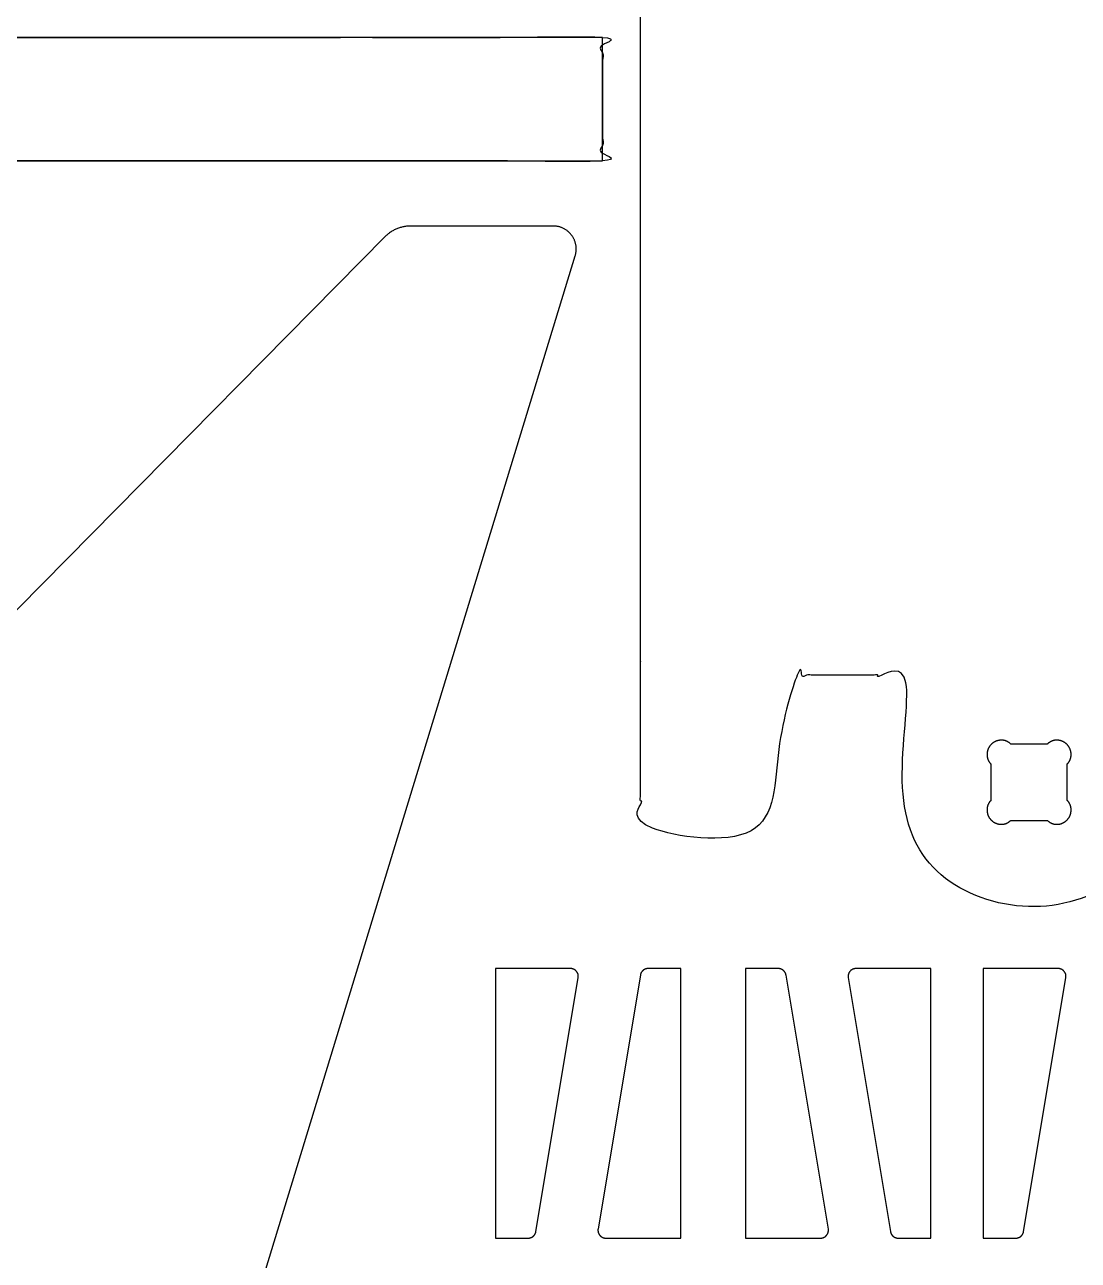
# Model space of a CAD drawing. Header units: millimetres. Extents: x 0 to 2438, y 0 to 1220.
# Drawn here: x 1536 to 1826.1, y 270.3 to 610.4 of the extents above; entities that cross this region are included whole.
import ezdxf

# ---------------------------------------------------------------- set-up
doc = ezdxf.new("R2010")
doc.units = ezdxf.units.MM
doc.header["$MEASUREMENT"] = 0
doc.layers.add('Profile - inside', color=30, linetype='Continuous')
doc.layers.add('Profile - outside', color=7, linetype='Continuous')

msp = doc.modelspace()

# ---------------------------------------------------------------- linework, layer by layer
at = {"layer": 'Profile - inside'}
msp.add_lwpolyline([(1817.56, 412.36), (1807.47, 412.36), (1807.42, 412.41), (1807.37, 412.46), (1807.31, 412.52), (1807.26, 412.57), (1807.2, 412.61), (1807.14, 412.66), (1807.08, 412.71), (1807.02, 412.76), (1806.96, 412.8), (1806.9, 412.84), (1806.83, 412.89), (1806.77, 412.93), (1806.7, 412.97), (1806.63, 413.01), (1806.56, 413.04), (1806.49, 413.08), (1806.42, 413.11), (1806.35, 413.14), (1806.28, 413.18), (1806.2, 413.2), (1806.13, 413.23), (1806.06, 413.26), (1805.98, 413.28), (1805.9, 413.31), (1805.83, 413.33), (1805.75, 413.35), (1805.67, 413.36), (1805.59, 413.38), (1805.51, 413.4), (1805.44, 413.41), (1805.36, 413.42), (1805.28, 413.43), (1805.2, 413.44), (1805.12, 413.44), (1805.04, 413.45), (1804.96, 413.45), (1804.88, 413.45), (1804.8, 413.45), (1804.72, 413.44), (1804.64, 413.44), (1804.56, 413.43), (1804.48, 413.43), (1804.4, 413.42), (1804.33, 413.41), (1804.25, 413.39), (1804.17, 413.38), (1804.09, 413.36), (1804.02, 413.35), (1803.94, 413.33), (1803.87, 413.31), (1803.79, 413.29), (1803.72, 413.27), (1803.65, 413.24), (1803.58, 413.22), (1803.51, 413.19), (1803.44, 413.16), (1803.37, 413.14), (1803.3, 413.11), (1803.23, 413.08), (1803.16, 413.04), (1803.1, 413.01), (1803.03, 412.98), (1802.91, 412.91), (1802.83, 412.86), (1802.76, 412.82), (1802.69, 412.77), (1802.61, 412.72), (1802.54, 412.67), (1802.47, 412.61), (1802.39, 412.55), (1802.32, 412.49), (1802.25, 412.43), (1802.18, 412.37), (1802.12, 412.3), (1802.05, 412.24), (1801.98, 412.17), (1801.92, 412.1), (1801.86, 412.02), (1801.79, 411.95), (1801.73, 411.87), (1801.68, 411.79), (1801.62, 411.71), (1801.57, 411.63), (1801.51, 411.54), (1801.46, 411.46), (1801.41, 411.37), (1801.37, 411.28), (1801.32, 411.19), (1801.28, 411.1), (1801.24, 411), (1801.2, 410.91), (1801.17, 410.81), (1801.14, 410.72), (1801.11, 410.62), (1801.08, 410.52), (1801.05, 410.43), (1801.03, 410.33), (1801.01, 410.23), (1800.99, 410.13), (1800.98, 410.03), (1800.97, 409.93), (1800.96, 409.82), (1800.95, 409.72), (1800.95, 409.62), (1800.94, 409.52), (1800.94, 409.42), (1800.95, 409.32), (1800.95, 409.23), (1800.96, 409.13), (1800.97, 409.03), (1800.99, 408.93), (1801, 408.84), (1801.02, 408.74), (1801.04, 408.65), (1801.06, 408.55), (1801.08, 408.46), (1801.11, 408.37), (1801.14, 408.28), (1801.17, 408.19), (1801.2, 408.11), (1801.23, 408.02), (1801.27, 407.94), (1801.31, 407.86), (1801.35, 407.78), (1801.39, 407.7), (1801.43, 407.62), (1801.47, 407.54), (1801.5, 407.49), (1801.53, 407.44), (1801.56, 407.39), (1801.6, 407.34), (1801.63, 407.3), (1801.66, 407.25), (1801.69, 407.21), (1801.73, 407.17), (1801.76, 407.13), (1801.8, 407.09), (1801.83, 407.06), (1801.87, 407.02), (1801.89, 407.01), (1801.9, 406.99), (1801.92, 406.98), (1801.94, 406.96), (1801.96, 406.95), (1801.98, 406.93), (1802, 406.92), (1802.02, 406.91), (1802.02, 396.81), (1802, 396.8), (1801.98, 396.78), (1801.96, 396.77), (1801.94, 396.76), (1801.92, 396.74), (1801.9, 396.73), (1801.89, 396.71), (1801.87, 396.69), (1801.83, 396.66), (1801.8, 396.62), (1801.76, 396.59), (1801.73, 396.55), (1801.69, 396.51), (1801.66, 396.46), (1801.63, 396.42), (1801.6, 396.37), (1801.56, 396.33), (1801.53, 396.28), (1801.5, 396.23), (1801.47, 396.17), (1801.43, 396.1), (1801.39, 396.02), (1801.35, 395.94), (1801.31, 395.86), (1801.27, 395.78), (1801.23, 395.7), (1801.2, 395.61), (1801.17, 395.52), (1801.14, 395.43), (1801.11, 395.35), (1801.08, 395.25), (1801.06, 395.16), (1801.04, 395.07), (1801.02, 394.98), (1801, 394.88), (1800.99, 394.78), (1800.97, 394.69), (1800.96, 394.59), (1800.95, 394.49), (1800.95, 394.39), (1800.94, 394.29), (1800.94, 394.19), (1800.95, 394.09), (1800.95, 393.99), (1800.96, 393.89), (1800.97, 393.79), (1800.98, 393.69), (1800.99, 393.59), (1801.01, 393.49), (1801.03, 393.39), (1801.05, 393.29), (1801.08, 393.19), (1801.11, 393.1), (1801.14, 393), (1801.17, 392.9), (1801.2, 392.81), (1801.24, 392.71), (1801.28, 392.62), (1801.32, 392.53), (1801.37, 392.44), (1801.41, 392.35), (1801.46, 392.26), (1801.51, 392.17), (1801.57, 392.09), (1801.62, 392.01), (1801.68, 391.93), (1801.73, 391.85), (1801.79, 391.77), (1801.86, 391.69), (1801.92, 391.62), (1801.98, 391.55), (1802.05, 391.48), (1802.12, 391.41), (1802.18, 391.35), (1802.25, 391.28), (1802.32, 391.22), (1802.39, 391.16), (1802.47, 391.11), (1802.54, 391.05), (1802.61, 391), (1802.69, 390.95), (1802.76, 390.9), (1802.83, 390.85), (1802.91, 390.81), (1803.03, 390.74), (1803.1, 390.7), (1803.16, 390.67), (1803.23, 390.64), (1803.3, 390.61), (1803.37, 390.58), (1803.44, 390.55), (1803.51, 390.53), (1803.58, 390.5), (1803.65, 390.47), (1803.72, 390.45), (1803.79, 390.43), (1803.87, 390.41), (1803.94, 390.39), (1804.02, 390.37), (1804.09, 390.35), (1804.17, 390.34), (1804.25, 390.32), (1804.33, 390.31), (1804.4, 390.3), (1804.48, 390.29), (1804.56, 390.28), (1804.64, 390.28), (1804.72, 390.27), (1804.8, 390.27), (1804.88, 390.27), (1804.96, 390.27), (1805.04, 390.27), (1805.12, 390.28), (1805.2, 390.28), (1805.28, 390.29), (1805.36, 390.3), (1805.44, 390.31), (1805.51, 390.32), (1805.59, 390.34), (1805.67, 390.35), (1805.75, 390.37), (1805.83, 390.39), (1805.9, 390.41), (1805.98, 390.43), (1806.06, 390.46), (1806.13, 390.48), (1806.2, 390.51), (1806.28, 390.54), (1806.35, 390.57), (1806.42, 390.61), (1806.49, 390.64), (1806.56, 390.67), (1806.63, 390.71), (1806.7, 390.75), (1806.77, 390.79), (1806.83, 390.83), (1806.9, 390.87), (1806.96, 390.92), (1807.02, 390.96), (1807.08, 391.01), (1807.14, 391.05), (1807.2, 391.1), (1807.26, 391.15), (1807.31, 391.2), (1807.37, 391.25), (1807.42, 391.3), (1807.47, 391.36), (1817.56, 391.36), (1817.61, 391.3), (1817.66, 391.25), (1817.72, 391.2), (1817.77, 391.15), (1817.83, 391.1), (1817.89, 391.05), (1817.95, 391.01), (1818.01, 390.96), (1818.07, 390.92), (1818.13, 390.87), (1818.2, 390.83), (1818.26, 390.79), (1818.33, 390.75), (1818.4, 390.71), (1818.47, 390.67), (1818.54, 390.64), (1818.61, 390.61), (1818.68, 390.57), (1818.75, 390.54), (1818.82, 390.51), (1818.9, 390.48), (1818.97, 390.46), (1819.05, 390.43), (1819.13, 390.41), (1819.2, 390.39), (1819.28, 390.37), (1819.36, 390.35), (1819.44, 390.34), (1819.51, 390.32), (1819.59, 390.31), (1819.67, 390.3), (1819.75, 390.29), (1819.83, 390.28), (1819.91, 390.28), (1819.99, 390.27), (1820.07, 390.27), (1820.15, 390.27), (1820.23, 390.27), (1820.31, 390.27), (1820.39, 390.28), (1820.47, 390.28), (1820.55, 390.29), (1820.63, 390.3), (1820.7, 390.31), (1820.78, 390.32), (1820.86, 390.34), (1820.94, 390.35), (1821.01, 390.37), (1821.09, 390.39), (1821.16, 390.41), (1821.24, 390.43), (1821.31, 390.45), (1821.38, 390.47), (1821.45, 390.5), (1821.52, 390.53), (1821.59, 390.55), (1821.66, 390.58), (1821.73, 390.61), (1821.8, 390.64), (1821.86, 390.67), (1821.93, 390.7), (1821.99, 390.74), (1822.12, 390.81), (1822.2, 390.85), (1822.27, 390.9), (1822.34, 390.95), (1822.42, 391), (1822.49, 391.05), (1822.56, 391.11), (1822.64, 391.16), (1822.71, 391.22), (1822.78, 391.28), (1822.85, 391.35), (1822.91, 391.41), (1822.98, 391.48), (1823.05, 391.55), (1823.11, 391.62), (1823.17, 391.69), (1823.23, 391.77), (1823.29, 391.85), (1823.35, 391.93), (1823.41, 392.01), (1823.46, 392.09), (1823.52, 392.17), (1823.57, 392.26), (1823.62, 392.35), (1823.66, 392.44), (1823.71, 392.53), (1823.75, 392.62), (1823.79, 392.71), (1823.83, 392.81), (1823.86, 392.9), (1823.89, 393), (1823.92, 393.1), (1823.95, 393.19), (1823.98, 393.29), (1824, 393.39), (1824.02, 393.49), (1824.04, 393.59), (1824.05, 393.69), (1824.06, 393.79), (1824.07, 393.89), (1824.08, 393.99), (1824.08, 394.09), (1824.09, 394.19), (1824.08, 394.29), (1824.08, 394.39), (1824.08, 394.49), (1824.07, 394.59), (1824.06, 394.69), (1824.04, 394.78), (1824.03, 394.88), (1824.01, 394.98), (1823.99, 395.07), (1823.97, 395.16), (1823.94, 395.25), (1823.92, 395.35), (1823.89, 395.43), (1823.86, 395.52), (1823.83, 395.61), (1823.79, 395.7), (1823.76, 395.78), (1823.72, 395.86), (1823.68, 395.94), (1823.64, 396.02), (1823.6, 396.1), (1823.56, 396.17), (1823.53, 396.23), (1823.5, 396.28), (1823.47, 396.33), (1823.43, 396.37), (1823.4, 396.42), (1823.37, 396.46), (1823.34, 396.51), (1823.3, 396.55), (1823.27, 396.59), (1823.23, 396.62), (1823.2, 396.66), (1823.16, 396.69), (1823.14, 396.71), (1823.12, 396.73), (1823.11, 396.74), (1823.09, 396.76), (1823.07, 396.77), (1823.05, 396.78), (1823.03, 396.8), (1823.01, 396.81), (1823.01, 406.91), (1823.03, 406.92), (1823.05, 406.93), (1823.07, 406.95), (1823.09, 406.96), (1823.11, 406.98), (1823.12, 406.99), (1823.14, 407.01), (1823.16, 407.02), (1823.2, 407.06), (1823.23, 407.09), (1823.27, 407.13), (1823.3, 407.17), (1823.34, 407.21), (1823.37, 407.25), (1823.4, 407.3), (1823.43, 407.34), (1823.47, 407.39), (1823.5, 407.44), (1823.53, 407.49), (1823.56, 407.54), (1823.6, 407.62), (1823.64, 407.7), (1823.68, 407.78), (1823.72, 407.86), (1823.76, 407.94), (1823.79, 408.02), (1823.83, 408.11), (1823.86, 408.19), (1823.89, 408.28), (1823.92, 408.37), (1823.94, 408.46), (1823.97, 408.55), (1823.99, 408.65), (1824.01, 408.74), (1824.03, 408.84), (1824.04, 408.93), (1824.06, 409.03), (1824.07, 409.13), (1824.08, 409.23), (1824.08, 409.32), (1824.08, 409.42), (1824.09, 409.52), (1824.08, 409.62), (1824.08, 409.72), (1824.07, 409.82), (1824.06, 409.93), (1824.05, 410.03), (1824.04, 410.13), (1824.02, 410.23), (1824, 410.33), (1823.98, 410.43), (1823.95, 410.52), (1823.92, 410.62), (1823.89, 410.72), (1823.86, 410.81), (1823.83, 410.91), (1823.79, 411), (1823.75, 411.1), (1823.71, 411.19), (1823.66, 411.28), (1823.62, 411.37), (1823.57, 411.46), (1823.52, 411.54), (1823.46, 411.63), (1823.41, 411.71), (1823.35, 411.79), (1823.29, 411.87), (1823.23, 411.95), (1823.17, 412.02), (1823.11, 412.1), (1823.05, 412.17), (1822.98, 412.24), (1822.91, 412.3), (1822.85, 412.37), (1822.78, 412.43), (1822.71, 412.49), (1822.64, 412.55), (1822.56, 412.61), (1822.49, 412.67), (1822.42, 412.72), (1822.34, 412.77), (1822.27, 412.82), (1822.2, 412.86), (1822.12, 412.91), (1821.99, 412.98), (1821.93, 413.01), (1821.86, 413.04), (1821.8, 413.08), (1821.73, 413.11), (1821.66, 413.14), (1821.59, 413.16), (1821.52, 413.19), (1821.45, 413.22), (1821.38, 413.24), (1821.31, 413.27), (1821.24, 413.29), (1821.16, 413.31), (1821.09, 413.33), (1821.01, 413.35), (1820.94, 413.36), (1820.86, 413.38), (1820.78, 413.39), (1820.7, 413.41), (1820.63, 413.42), (1820.55, 413.43), (1820.47, 413.43), (1820.39, 413.44), (1820.31, 413.44), (1820.23, 413.45), (1820.15, 413.45), (1820.07, 413.45), (1819.99, 413.45), (1819.91, 413.44), (1819.83, 413.44), (1819.75, 413.43), (1819.67, 413.42), (1819.59, 413.41), (1819.51, 413.4), (1819.44, 413.38), (1819.36, 413.36), (1819.28, 413.35), (1819.2, 413.33), (1819.13, 413.31), (1819.05, 413.28), (1818.97, 413.26), (1818.9, 413.23), (1818.82, 413.2), (1818.75, 413.18), (1818.68, 413.14), (1818.61, 413.11), (1818.54, 413.08), (1818.47, 413.04), (1818.4, 413.01), (1818.33, 412.97), (1818.26, 412.93), (1818.2, 412.89), (1818.13, 412.84), (1818.07, 412.8), (1818.01, 412.76), (1817.95, 412.71), (1817.89, 412.66), (1817.83, 412.61), (1817.77, 412.57), (1817.72, 412.52), (1817.66, 412.46), (1817.61, 412.41), (1817.56, 412.36)], dxfattribs=at)
at = {"layer": 'Profile - outside'}
for points in [[(1243.84, 572.9), (1695.09, 572.9), (1695.09, 606.9), (1243.84, 606.9), (1243.84, 572.9)], [(1529.52, 29.13), (1687.58, 546.77), (1687.63, 546.94), (1687.67, 547.11), (1687.71, 547.29), (1687.75, 547.47), (1687.78, 547.65), (1687.8, 547.83), (1687.82, 548.02), (1687.84, 548.2), (1687.85, 548.39), (1687.85, 548.57), (1687.85, 548.76), (1687.84, 548.95), (1687.83, 549.14), (1687.81, 549.32), (1687.79, 549.51), (1687.76, 549.7), (1687.73, 549.88), (1687.69, 550.07), (1687.64, 550.25), (1687.59, 550.43), (1687.53, 550.61), (1687.47, 550.79), (1687.41, 550.96), (1687.33, 551.13), (1687.26, 551.3), (1687.18, 551.47), (1687.09, 551.63), (1687, 551.79), (1686.91, 551.95), (1686.81, 552.1), (1686.71, 552.25), (1686.61, 552.4), (1686.5, 552.54), (1686.38, 552.68), (1686.27, 552.82), (1686.14, 552.95), (1686.02, 553.09), (1685.89, 553.21), (1685.75, 553.34), (1685.61, 553.46), (1685.47, 553.58), (1685.32, 553.7), (1685.17, 553.81), (1685.01, 553.91), (1684.85, 554.01), (1684.69, 554.11), (1684.53, 554.2), (1684.36, 554.29), (1684.19, 554.37), (1684.02, 554.45), (1683.84, 554.52), (1683.67, 554.59), (1683.49, 554.65), (1683.31, 554.71), (1683.13, 554.76), (1682.95, 554.8), (1682.77, 554.84), (1682.59, 554.88), (1682.41, 554.91), (1682.22, 554.93), (1682.04, 554.95), (1681.86, 554.96), (1681.68, 554.97), (1642.32, 554.97), (1642.08, 554.97), (1641.84, 554.96), (1641.59, 554.94), (1641.35, 554.92), (1641.1, 554.9), (1640.86, 554.86), (1640.61, 554.82), (1640.37, 554.78), (1640.13, 554.73), (1639.88, 554.67), (1639.64, 554.6), (1639.4, 554.53), (1639.16, 554.46), (1638.92, 554.38), (1638.69, 554.29), (1638.46, 554.19), (1638.23, 554.09), (1638, 553.99), (1637.77, 553.88), (1637.55, 553.76), (1637.33, 553.64), (1637.12, 553.51), (1636.9, 553.38), (1636.7, 553.24), (1636.49, 553.1), (1636.29, 552.95), (1636.1, 552.8), (1635.91, 552.65), (1635.72, 552.49), (1635.54, 552.32), (1635.36, 552.16), (1372.39, 285.73)], [(1665.61, 350.56), (1665.61, 276.36), (1674.66, 276.36), (1674.71, 276.37), (1674.75, 276.37), (1674.8, 276.37), (1674.84, 276.38), (1674.89, 276.38), (1674.93, 276.39), (1674.98, 276.39), (1675.02, 276.4), (1675.07, 276.41), (1675.11, 276.42), (1675.16, 276.43), (1675.21, 276.44), (1675.25, 276.46), (1675.3, 276.47), (1675.34, 276.49), (1675.39, 276.5), (1675.43, 276.52), (1675.48, 276.54), (1675.52, 276.56), (1675.57, 276.58), (1675.61, 276.6), (1675.66, 276.63), (1675.7, 276.65), (1675.74, 276.68), (1675.78, 276.7), (1675.82, 276.73), (1675.87, 276.76), (1675.91, 276.79), (1675.95, 276.82), (1675.99, 276.85), (1676.02, 276.88), (1676.06, 276.91), (1676.1, 276.95), (1676.13, 276.98), (1676.17, 277.01), (1676.2, 277.05), (1676.24, 277.09), (1676.27, 277.12), (1676.3, 277.16), (1676.33, 277.2), (1676.36, 277.24), (1676.39, 277.28), (1676.42, 277.32), (1676.45, 277.36), (1676.47, 277.4), (1676.5, 277.44), (1676.52, 277.49), (1676.54, 277.53), (1676.57, 277.57), (1676.59, 277.61), (1676.61, 277.66), (1676.62, 277.7), (1676.64, 277.74), (1676.66, 277.79), (1676.67, 277.83), (1676.69, 277.88), (1676.7, 277.92), (1676.72, 277.96), (1676.73, 278.01), (1676.74, 278.05), (1676.75, 278.09), (1676.76, 278.14), (1688.4, 348.03), (1688.41, 348.09), (1688.42, 348.14), (1688.43, 348.2), (1688.43, 348.26), (1688.43, 348.32), (1688.43, 348.38), (1688.43, 348.44), (1688.43, 348.5), (1688.43, 348.55), (1688.42, 348.61), (1688.42, 348.67), (1688.41, 348.73), (1688.4, 348.79), (1688.38, 348.85), (1688.37, 348.91), (1688.36, 348.97), (1688.34, 349.02), (1688.32, 349.08), (1688.3, 349.14), (1688.28, 349.19), (1688.26, 349.25), (1688.23, 349.3), (1688.21, 349.36), (1688.18, 349.41), (1688.15, 349.46), (1688.12, 349.51), (1688.09, 349.56), (1688.06, 349.61), (1688.03, 349.66), (1687.99, 349.7), (1687.96, 349.75), (1687.92, 349.79), (1687.88, 349.84), (1687.84, 349.88), (1687.8, 349.92), (1687.76, 349.96), (1687.72, 350), (1687.67, 350.04), (1687.63, 350.08), (1687.58, 350.12), (1687.53, 350.15), (1687.49, 350.18), (1687.44, 350.22), (1687.39, 350.25), (1687.33, 350.28), (1687.28, 350.31), (1687.23, 350.34), (1687.17, 350.36), (1687.12, 350.39), (1687.06, 350.41), (1687.01, 350.43), (1686.95, 350.45), (1686.89, 350.47), (1686.84, 350.49), (1686.78, 350.5), (1686.72, 350.51), (1686.66, 350.53), (1686.61, 350.54), (1686.55, 350.54), (1686.49, 350.55), (1686.43, 350.56), (1686.37, 350.56), (1686.32, 350.56), (1665.61, 350.56)], [(1716.65, 276.36), (1716.65, 350.56), (1707.6, 350.56), (1707.55, 350.56), (1707.51, 350.56), (1707.47, 350.56), (1707.42, 350.55), (1707.37, 350.55), (1707.33, 350.54), (1707.28, 350.53), (1707.24, 350.53), (1707.19, 350.52), (1707.15, 350.51), (1707.1, 350.49), (1707.05, 350.48), (1707.01, 350.47), (1706.96, 350.45), (1706.92, 350.44), (1706.87, 350.42), (1706.83, 350.4), (1706.78, 350.39), (1706.74, 350.37), (1706.69, 350.35), (1706.65, 350.32), (1706.61, 350.3), (1706.56, 350.28), (1706.52, 350.25), (1706.48, 350.22), (1706.44, 350.2), (1706.4, 350.17), (1706.35, 350.14), (1706.32, 350.11), (1706.28, 350.08), (1706.24, 350.05), (1706.2, 350.02), (1706.16, 349.98), (1706.13, 349.95), (1706.09, 349.91), (1706.06, 349.88), (1706.02, 349.84), (1705.99, 349.8), (1705.96, 349.76), (1705.93, 349.73), (1705.9, 349.69), (1705.87, 349.65), (1705.84, 349.61), (1705.81, 349.57), (1705.79, 349.53), (1705.76, 349.48), (1705.74, 349.44), (1705.72, 349.4), (1705.7, 349.36), (1705.67, 349.31), (1705.66, 349.27), (1705.64, 349.23), (1705.62, 349.18), (1705.6, 349.14), (1705.59, 349.1), (1705.57, 349.05), (1705.56, 349.01), (1705.55, 348.96), (1705.53, 348.92), (1705.52, 348.88), (1705.51, 348.83), (1705.51, 348.79), (1693.86, 278.9), (1693.85, 278.84), (1693.84, 278.78), (1693.83, 278.72), (1693.83, 278.67), (1693.83, 278.61), (1693.83, 278.55), (1693.83, 278.49), (1693.83, 278.43), (1693.83, 278.37), (1693.84, 278.31), (1693.85, 278.25), (1693.85, 278.19), (1693.86, 278.14), (1693.88, 278.08), (1693.89, 278.02), (1693.9, 277.96), (1693.92, 277.9), (1693.94, 277.85), (1693.96, 277.79), (1693.98, 277.73), (1694, 277.68), (1694.03, 277.62), (1694.05, 277.57), (1694.08, 277.52), (1694.11, 277.47), (1694.14, 277.42), (1694.17, 277.37), (1694.2, 277.32), (1694.24, 277.27), (1694.27, 277.22), (1694.31, 277.18), (1694.34, 277.13), (1694.38, 277.09), (1694.42, 277.05), (1694.46, 277.01), (1694.5, 276.96), (1694.54, 276.92), (1694.59, 276.89), (1694.63, 276.85), (1694.68, 276.81), (1694.73, 276.78), (1694.78, 276.74), (1694.83, 276.71), (1694.88, 276.68), (1694.93, 276.65), (1694.98, 276.62), (1695.03, 276.59), (1695.09, 276.57), (1695.14, 276.54), (1695.2, 276.52), (1695.25, 276.5), (1695.31, 276.48), (1695.37, 276.46), (1695.42, 276.44), (1695.48, 276.43), (1695.54, 276.41), (1695.6, 276.4), (1695.65, 276.39), (1695.71, 276.38), (1695.77, 276.38), (1695.83, 276.37), (1695.89, 276.37), (1695.94, 276.36), (1716.65, 276.36)], [(1734.46, 276.36), (1755.17, 276.36), (1755.23, 276.37), (1755.28, 276.37), (1755.34, 276.38), (1755.4, 276.38), (1755.46, 276.39), (1755.52, 276.4), (1755.57, 276.41), (1755.63, 276.43), (1755.69, 276.44), (1755.75, 276.46), (1755.8, 276.48), (1755.86, 276.5), (1755.92, 276.52), (1755.97, 276.54), (1756.03, 276.57), (1756.08, 276.59), (1756.13, 276.62), (1756.19, 276.65), (1756.24, 276.68), (1756.29, 276.71), (1756.34, 276.74), (1756.39, 276.78), (1756.43, 276.81), (1756.48, 276.85), (1756.53, 276.89), (1756.57, 276.92), (1756.61, 276.96), (1756.65, 277.01), (1756.69, 277.05), (1756.73, 277.09), (1756.77, 277.13), (1756.81, 277.18), (1756.84, 277.22), (1756.88, 277.27), (1756.91, 277.32), (1756.94, 277.37), (1756.97, 277.42), (1757, 277.47), (1757.03, 277.52), (1757.06, 277.57), (1757.09, 277.62), (1757.11, 277.68), (1757.13, 277.73), (1757.15, 277.79), (1757.17, 277.85), (1757.19, 277.9), (1757.21, 277.96), (1757.22, 278.02), (1757.24, 278.08), (1757.25, 278.14), (1757.26, 278.19), (1757.27, 278.25), (1757.28, 278.31), (1757.28, 278.37), (1757.28, 278.43), (1757.29, 278.49), (1757.29, 278.55), (1757.29, 278.61), (1757.28, 278.67), (1757.28, 278.72), (1757.27, 278.78), (1757.27, 278.84), (1745.62, 348.75), (1745.61, 348.79), (1745.6, 348.83), (1745.59, 348.88), (1745.58, 348.92), (1745.57, 348.96), (1745.55, 349.01), (1745.54, 349.05), (1745.53, 349.1), (1745.51, 349.14), (1745.49, 349.18), (1745.48, 349.23), (1745.46, 349.27), (1745.44, 349.31), (1745.42, 349.36), (1745.4, 349.4), (1745.37, 349.44), (1745.35, 349.48), (1745.32, 349.53), (1745.3, 349.57), (1745.27, 349.61), (1745.24, 349.65), (1745.21, 349.69), (1745.19, 349.73), (1745.15, 349.76), (1745.12, 349.8), (1745.09, 349.84), (1745.06, 349.88), (1745.02, 349.91), (1744.99, 349.95), (1744.95, 349.98), (1744.91, 350.02), (1744.88, 350.05), (1744.84, 350.08), (1744.8, 350.11), (1744.76, 350.14), (1744.72, 350.17), (1744.68, 350.2), (1744.64, 350.22), (1744.59, 350.25), (1744.55, 350.28), (1744.51, 350.3), (1744.46, 350.32), (1744.42, 350.35), (1744.38, 350.37), (1744.33, 350.39), (1744.29, 350.4), (1744.24, 350.42), (1744.2, 350.44), (1744.15, 350.45), (1744.1, 350.47), (1744.06, 350.48), (1744.01, 350.49), (1743.97, 350.51), (1743.92, 350.52), (1743.88, 350.53), (1743.83, 350.53), (1743.78, 350.54), (1743.74, 350.55), (1743.69, 350.55), (1743.65, 350.56), (1743.6, 350.56), (1743.56, 350.56), (1743.51, 350.56), (1734.46, 350.56), (1734.46, 276.36)], [(1785.51, 350.56), (1764.8, 350.56), (1764.74, 350.56), (1764.68, 350.56), (1764.62, 350.55), (1764.57, 350.54), (1764.51, 350.54), (1764.45, 350.53), (1764.39, 350.51), (1764.33, 350.5), (1764.28, 350.49), (1764.22, 350.47), (1764.16, 350.45), (1764.11, 350.43), (1764.05, 350.41), (1763.99, 350.39), (1763.94, 350.36), (1763.89, 350.34), (1763.83, 350.31), (1763.78, 350.28), (1763.73, 350.25), (1763.68, 350.22), (1763.63, 350.18), (1763.58, 350.15), (1763.53, 350.12), (1763.49, 350.08), (1763.44, 350.04), (1763.4, 350), (1763.35, 349.96), (1763.31, 349.92), (1763.27, 349.88), (1763.23, 349.84), (1763.19, 349.79), (1763.16, 349.75), (1763.12, 349.7), (1763.09, 349.66), (1763.05, 349.61), (1763.02, 349.56), (1762.99, 349.51), (1762.96, 349.46), (1762.93, 349.41), (1762.91, 349.36), (1762.88, 349.3), (1762.86, 349.25), (1762.83, 349.19), (1762.81, 349.14), (1762.79, 349.08), (1762.77, 349.02), (1762.76, 348.97), (1762.74, 348.91), (1762.73, 348.85), (1762.72, 348.79), (1762.71, 348.73), (1762.7, 348.67), (1762.69, 348.61), (1762.69, 348.55), (1762.68, 348.5), (1762.68, 348.44), (1762.68, 348.38), (1762.68, 348.32), (1762.68, 348.26), (1762.69, 348.2), (1762.69, 348.14), (1762.7, 348.09), (1774.35, 278.18), (1774.36, 278.14), (1774.37, 278.09), (1774.38, 278.05), (1774.39, 278.01), (1774.4, 277.96), (1774.41, 277.92), (1774.42, 277.88), (1774.44, 277.83), (1774.45, 277.79), (1774.47, 277.74), (1774.49, 277.7), (1774.51, 277.66), (1774.53, 277.61), (1774.55, 277.57), (1774.57, 277.53), (1774.59, 277.49), (1774.62, 277.44), (1774.64, 277.4), (1774.67, 277.36), (1774.69, 277.32), (1774.72, 277.28), (1774.75, 277.24), (1774.78, 277.2), (1774.81, 277.16), (1774.84, 277.12), (1774.88, 277.09), (1774.91, 277.05), (1774.94, 277.01), (1774.98, 276.98), (1775.02, 276.95), (1775.05, 276.91), (1775.09, 276.88), (1775.13, 276.85), (1775.17, 276.82), (1775.21, 276.79), (1775.25, 276.76), (1775.29, 276.73), (1775.33, 276.7), (1775.37, 276.68), (1775.42, 276.65), (1775.46, 276.63), (1775.5, 276.6), (1775.55, 276.58), (1775.59, 276.56), (1775.63, 276.54), (1775.68, 276.52), (1775.72, 276.5), (1775.77, 276.49), (1775.82, 276.47), (1775.86, 276.46), (1775.91, 276.44), (1775.95, 276.43), (1776, 276.42), (1776.04, 276.41), (1776.09, 276.4), (1776.14, 276.39), (1776.18, 276.39), (1776.23, 276.38), (1776.27, 276.38), (1776.32, 276.37), (1776.36, 276.37), (1776.41, 276.37), (1776.45, 276.36), (1785.51, 276.36), (1785.51, 350.56)], [(1799.85, 350.56), (1799.85, 276.36), (1808.91, 276.36), (1808.95, 276.37), (1809, 276.37), (1809.04, 276.37), (1809.09, 276.38), (1809.13, 276.38), (1809.18, 276.39), (1809.22, 276.39), (1809.27, 276.4), (1809.32, 276.41), (1809.36, 276.42), (1809.41, 276.43), (1809.45, 276.44), (1809.5, 276.46), (1809.54, 276.47), (1809.59, 276.49), (1809.64, 276.5), (1809.68, 276.52), (1809.73, 276.54), (1809.77, 276.56), (1809.81, 276.58), (1809.86, 276.6), (1809.9, 276.63), (1809.94, 276.65), (1809.99, 276.68), (1810.03, 276.7), (1810.07, 276.73), (1810.11, 276.76), (1810.15, 276.79), (1810.19, 276.82), (1810.23, 276.85), (1810.27, 276.88), (1810.31, 276.91), (1810.34, 276.95), (1810.38, 276.98), (1810.42, 277.01), (1810.45, 277.05), (1810.48, 277.09), (1810.52, 277.12), (1810.55, 277.16), (1810.58, 277.2), (1810.61, 277.24), (1810.64, 277.28), (1810.67, 277.32), (1810.69, 277.36), (1810.72, 277.4), (1810.74, 277.44), (1810.77, 277.49), (1810.79, 277.53), (1810.81, 277.57), (1810.83, 277.61), (1810.85, 277.66), (1810.87, 277.7), (1810.89, 277.74), (1810.91, 277.79), (1810.92, 277.83), (1810.94, 277.88), (1810.95, 277.92), (1810.96, 277.96), (1810.97, 278.01), (1810.98, 278.05), (1810.99, 278.09), (1811, 278.14), (1822.65, 348.03), (1822.66, 348.09), (1822.67, 348.14), (1822.67, 348.2), (1822.68, 348.26), (1822.68, 348.32), (1822.68, 348.38), (1822.68, 348.44), (1822.68, 348.5), (1822.67, 348.55), (1822.67, 348.61), (1822.66, 348.67), (1822.65, 348.73), (1822.64, 348.79), (1822.63, 348.85), (1822.62, 348.91), (1822.6, 348.97), (1822.59, 349.02), (1822.57, 349.08), (1822.55, 349.14), (1822.53, 349.19), (1822.5, 349.25), (1822.48, 349.3), (1822.45, 349.36), (1822.43, 349.41), (1822.4, 349.46), (1822.37, 349.51), (1822.34, 349.56), (1822.31, 349.61), (1822.27, 349.66), (1822.24, 349.7), (1822.2, 349.75), (1822.17, 349.79), (1822.13, 349.84), (1822.09, 349.88), (1822.05, 349.92), (1822.01, 349.96), (1821.96, 350), (1821.92, 350.04), (1821.87, 350.08), (1821.83, 350.12), (1821.78, 350.15), (1821.73, 350.18), (1821.68, 350.22), (1821.63, 350.25), (1821.58, 350.28), (1821.53, 350.31), (1821.47, 350.34), (1821.42, 350.36), (1821.37, 350.39), (1821.31, 350.41), (1821.25, 350.43), (1821.2, 350.45), (1821.14, 350.47), (1821.08, 350.49), (1821.03, 350.5), (1820.97, 350.51), (1820.91, 350.53), (1820.85, 350.54), (1820.79, 350.54), (1820.74, 350.55), (1820.68, 350.56), (1820.62, 350.56), (1820.56, 350.56), (1799.85, 350.56)]]:
    msp.add_lwpolyline(points, dxfattribs=at)
msp.add_rational_spline([(1711.81, 1185.24), (1705.46, 1185.24), (1705.46, 1178.89), (1705.49, 786.86), (1705.52, 394.84), (1705.52, 388.49), (1711.87, 388.49), (1724.57, 388.49), (1737.27, 388.49), (1743.62, 388.5), (1743.62, 394.85), (1743.62, 410.67), (1743.62, 426.5), (1742.62, 427.51), (1742.62, 428.93), (1742.62, 432.36), (1746.05, 432.36), (1747.47, 432.36), (1748.47, 431.35), (1760.62, 431.36), (1772.77, 431.36), (1773.78, 432.36), (1775.2, 432.36), (1778.62, 432.36), (1778.63, 428.93), (1778.63, 427.51), (1777.62, 426.51), (1777.62, 406.71), (1777.62, 386.91), (1787.15, 377.38), (1796.68, 367.86), (1812.55, 367.86), (1828.43, 367.86), (1837.95, 377.39), (1847.47, 386.91), (1847.47, 406.71), (1847.47, 426.51), (1846.47, 427.52), (1846.47, 428.94), (1846.47, 432.37), (1849.9, 432.37), (1851.32, 432.37), (1852.32, 431.36), (1854.66, 431.36), (1857, 431.36), (1876.05, 431.36), (1895.1, 431.37), (1897.43, 431.37), (1899.77, 431.37), (1900.78, 432.37), (1902.2, 432.37), (1905.62, 432.37), (1905.63, 428.94), (1905.63, 427.52), (1904.62, 426.52), (1904.62, 406.72), (1904.62, 386.92), (1914.15, 377.39), (1923.68, 367.87), (1939.55, 367.87), (1955.43, 367.87), (1964.95, 377.4), (1974.47, 386.92), (1974.47, 406.72), (1974.47, 426.52), (1973.47, 427.53), (1973.47, 428.95), (1973.47, 432.38), (1976.9, 432.38), (1978.32, 432.38), (1979.32, 431.37), (1995.87, 431.37), (2012.42, 431.38), (2018.42, 431.38), (2018.42, 437.38), (2018.39, 786.89), (2018.36, 1136.4), (2018.36, 1142.4), (2012.36, 1142.4), (1984.24, 1142.4), (1956.11, 1142.4), (1955.11, 1141.39), (1953.69, 1141.39), (1950.26, 1141.39), (1950.26, 1144.82), (1950.26, 1146.24), (1951.26, 1147.25), (1951.26, 1167.05), (1951.26, 1186.85), (1941.73, 1196.37), (1932.21, 1205.9), (1916.33, 1205.9), (1900.46, 1205.89), (1890.93, 1196.37), (1881.41, 1186.84), (1881.41, 1167.04), (1881.41, 1147.24), (1882.42, 1146.24), (1882.42, 1144.82), (1882.42, 1141.39), (1878.99, 1141.39), (1877.57, 1141.39), (1876.56, 1142.39), (1864.41, 1142.39), (1852.26, 1142.39), (1851.26, 1141.39), (1849.84, 1141.39), (1846.41, 1141.39), (1846.41, 1144.81), (1846.41, 1146.24), (1847.41, 1147.24), (1847.41, 1167.04), (1847.41, 1186.84), (1837.88, 1196.36), (1828.36, 1205.89), (1812.48, 1205.89), (1796.61, 1205.89), (1787.08, 1196.36), (1777.56, 1186.83), (1777.56, 1167.03), (1777.56, 1147.23), (1778.57, 1146.23), (1778.57, 1144.81), (1778.57, 1141.38), (1775.14, 1141.38), (1773.72, 1141.38), (1772.71, 1142.38), (1760.56, 1142.38), (1748.41, 1142.38), (1747.41, 1141.38), (1745.99, 1141.38), (1742.56, 1141.38), (1742.56, 1144.81), (1742.56, 1146.23), (1743.56, 1147.23), (1743.56, 1163.06), (1743.56, 1178.89), (1743.56, 1185.24), (1737.21, 1185.24), (1724.51, 1185.24), (1711.81, 1185.24)], [0.999999720673, 0.707107159265, 0.999999999997, 0.999999999997, 0.999999999997, 0.707107327853, 0.999999860335, 0.999999860335, 0.999999860335, 0.707107298927, 0.999999581009, 0.999999581009, 0.999999581009, 0.999999631459, 1.17157238438, 0.828426777643, 1.17157238438, 0.999999615893, 0.999999581009, 0.999999581009, 0.999999581009, 0.999999951192, 1.17157238437, 0.828426777642, 1.17157238437, 0.999999721794, 0.999999581009, 0.999999581009, 0.999999581009, 0.999999581009, 0.999999581009, 0.999999581009, 0.999999581009, 0.999999581009, 0.999999581009, 0.999999581009, 0.999999581009, 0.999999590552, 1.17157238437, 0.828426777642, 1.17157238437, 0.999999697705, 0.999999581009, 0.999999581009, 0.999999581009, 0.999999581009, 0.999999581009, 0.999999581009, 0.999999581009, 0.999999668843, 1.17157238437, 0.828426777642, 1.17157238437, 0.999999721795, 0.999999581009, 0.999999581009, 0.999999581009, 0.999999581009, 0.999999581009, 0.999999581009, 0.999999581009, 0.999999581009, 0.999999581009, 0.999999581009, 0.999999581009, 0.999999713271, 1.17157238437, 0.828426777642, 1.17157238437, 1.00000171796, 0.999999581035, 0.999999581035, 0.999999581035, 0.70710673335, 0.999999581035, 0.999999581035, 0.999999581035, 0.70710673335, 0.999999581035, 0.999999581035, 0.999999581035, 1.00000171796, 1.17157238437, 0.828426777642, 1.17157238437, 0.999999672365, 0.999999581009, 0.999999581009, 0.999999581009, 0.999999581009, 0.999999581009, 0.999999581009, 0.999999581009, 0.999999581009, 0.999999581009, 0.999999581009, 0.999999581009, 0.999999680888, 1.17157238437, 0.828426777642, 1.17157238437, 0.999999668843, 0.999999581009, 0.999999581009, 0.999999581009, 0.999999697704, 1.17157238437, 0.828426777642, 1.17157238437, 0.999999590552, 0.999999581009, 0.999999581009, 0.999999581009, 0.999999581009, 0.999999581009, 0.999999581009, 0.999999581009, 0.999999581009, 0.999999581009, 0.999999581009, 0.999999581009, 0.999999762699, 1.17157238437, 0.828426777642, 1.17157238437, 0.99999995119, 0.999999581009, 0.999999581009, 0.999999581009, 0.999999615893, 1.17157238438, 0.828426777643, 1.17157238438, 0.999999590552, 0.999999581009, 0.999999581009, 0.999999581009, 0.707107130339, 0.999999720671, 0.999999720671, 0.999999720671], degree=2, knots=[5041.67467, 5041.67467, 5041.67467, 5042.067369, 5042.067369, 5826.111916, 5826.111916, 5826.504615, 5826.504615, 5827.504615, 5827.504615, 5827.897315, 5827.897315, 5829.143738, 5829.143738, 5829.249766, 5829.249766, 5829.461824, 5829.461824, 5829.567853, 5829.567853, 5853.869176, 5853.869176, 5853.975205, 5853.975205, 5854.187263, 5854.187263, 5854.293291, 5854.293291, 5855.852373, 5855.852373, 5856.913033, 5856.913033, 5858.163033, 5858.163033, 5859.223694, 5859.223694, 5860.782775, 5860.782775, 5860.888804, 5860.888804, 5861.100861, 5861.100861, 5861.20689, 5861.20689, 5861.390971, 5861.390971, 5862.890972, 5862.890972, 5863.075053, 5863.075053, 5863.181082, 5863.181082, 5863.393139, 5863.393139, 5863.499168, 5863.499168, 5865.058249, 5865.058249, 5866.11891, 5866.11891, 5867.36891, 5867.36891, 5868.42957, 5868.42957, 5869.988651, 5869.988651, 5870.09468, 5870.09468, 5870.306739, 5870.306739, 5870.412767, 5870.412767, 5903.513377, 5903.513377, 5912.938151, 5912.938151, 6611.965789, 6611.965789, 6621.390563, 6621.390563, 6677.641167, 6677.641167, 6677.747195, 6677.747195, 6677.959253, 6677.959253, 6678.065282, 6678.065282, 6679.624363, 6679.624363, 6680.685024, 6680.685024, 6681.935024, 6681.935024, 6682.995684, 6682.995684, 6684.554766, 6684.554766, 6684.660794, 6684.660794, 6684.872852, 6684.872852, 6684.978881, 6684.978881, 6709.280204, 6709.280204, 6709.386233, 6709.386233, 6709.598291, 6709.598291, 6709.704319, 6709.704319, 6711.263401, 6711.263401, 6712.324061, 6712.324061, 6713.574061, 6713.574061, 6714.634722, 6714.634722, 6716.193803, 6716.193803, 6716.299832, 6716.299832, 6716.511889, 6716.511889, 6716.617918, 6716.617918, 6740.919242, 6740.919242, 6741.02527, 6741.02527, 6741.237328, 6741.237328, 6741.343357, 6741.343357, 6742.58978, 6742.58978, 6742.982479, 6742.982479, 6743.982479, 6743.982479, 6743.982479], dxfattribs=at)
msp.add_open_spline([(1243.84, 572.9), (1469.47, 572.9), (1695.09, 572.9), (1695.09, 589.9), (1695.09, 606.9), (1469.47, 606.9), (1243.84, 606.9), (1243.84, 589.9), (1243.84, 572.9)], degree=2, knots=[-1907.002022, -1907.002022, -1907.002022, -1455.751145, -1455.751145, -1421.75164, -1421.75164, -970.500763, -970.500763, -936.501259, -936.501259, -936.501259], dxfattribs=at)

doc.saveas('drawing.dxf')
